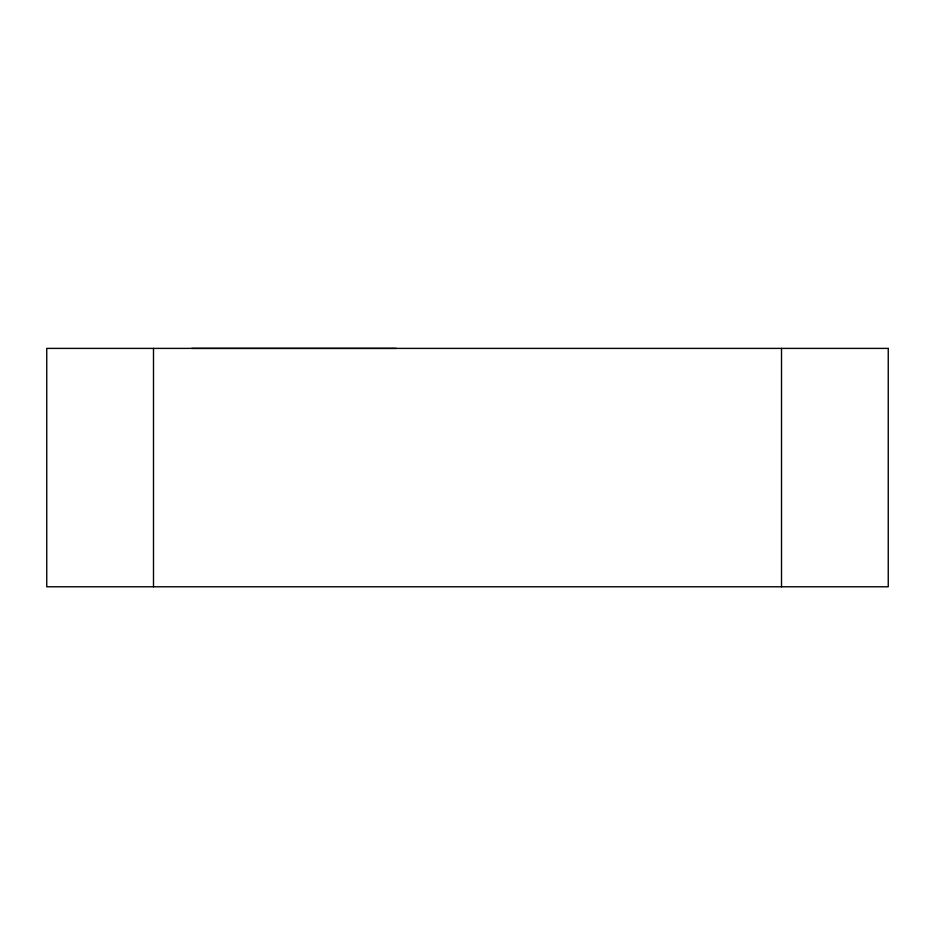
<?xml version="1.0" encoding="UTF-8"?>
<svg xmlns="http://www.w3.org/2000/svg" width="935" height="935" viewBox="0 0 935 935"><rect width="100%" height="100%" fill="white"/><g stroke="black" fill="none" stroke-linecap="round" stroke-linejoin="round"><path stroke-width="1.4" d="M781.508 348.393L781.508 586.783M396.335 348.393L191.698 348.393M153.492 348.393L153.492 586.783M888.25 348.393L46.75 348.393L46.75 586.783L888.25 586.783L888.25 348.393"/></g></svg>
